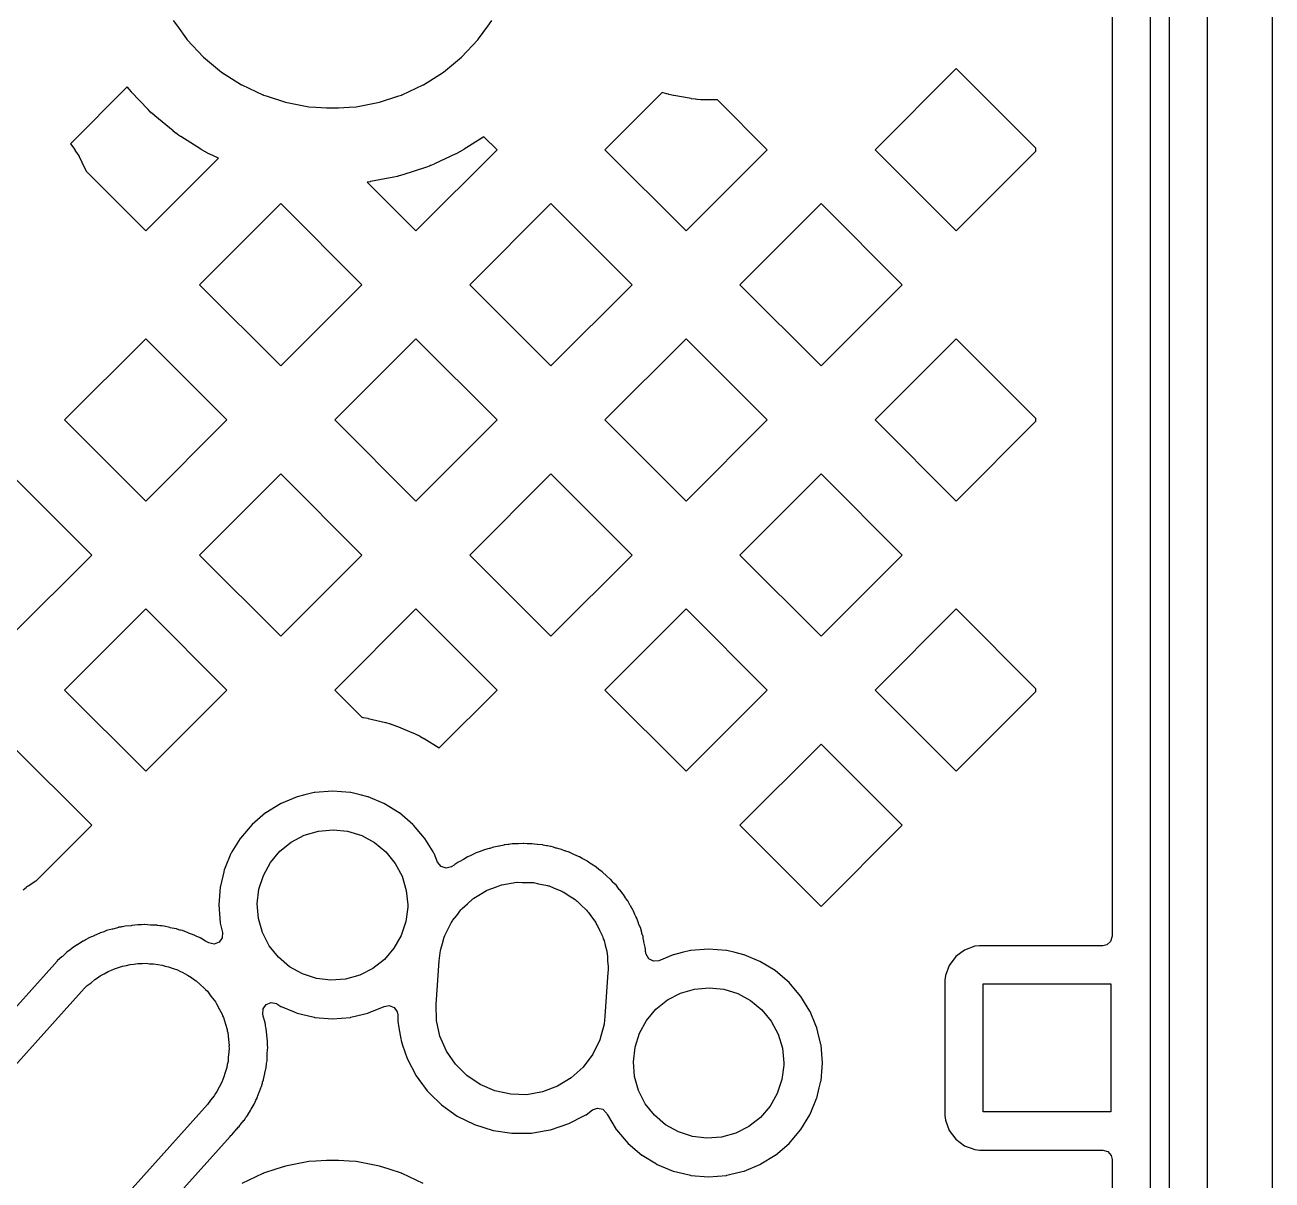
# Model space of a CAD drawing. Extents: x 124.5 to 210, y -114.5 to -26.5.
# Drawn here: x 193.41 to 209.99, y -57.26 to -41.9 of the extents above; entities that cross this region are included whole.
import ezdxf

# ---------------------------------------------------------------- set-up
doc = ezdxf.new("R2010")
doc.units = 0
doc.layers.add('BLACK', color=7, linetype='CONTINUOUS')

msp = doc.modelspace()

# ---------------------------------------------------------------- linework, layer by layer
at = {"layer": 'BLACK', "linetype": 'CONTINUOUS'}
for p, q in [((209.992, -30.0651), (209.992, -110.935)), ((208.375, -94.2982), (208.375, -40.4018)), ((208.625, -40.35), (208.625, -94.35)), ((209.133, -94.3142), (209.133, -40.4288)), ((207.867, -40.6646), (207.867, -54.0155)), ((195.383, -41.8435), (195.437, -41.9176)), ((195.437, -41.9176), (195.559, -42.0854)), ((199.441, -42.0854), (199.563, -41.9176)), ((199.563, -41.9176), (199.617, -41.8435)), ((195.559, -42.0854), (195.568, -42.0982)), ((195.568, -42.0982), (195.784, -42.3278)), ((199.216, -42.3278), (199.432, -42.0982)), ((199.432, -42.0982), (199.441, -42.0854)), ((195.784, -42.3278), (196.026, -42.5285)), ((198.974, -42.5285), (199.216, -42.3278)), ((196.026, -42.5285), (196.292, -42.6972)), ((198.708, -42.6972), (198.974, -42.5285)), ((205.792, -42.4802), (204.713, -43.5592)), ((206.852, -43.5404), (205.792, -42.4802)), ((194.771, -42.7248), (194.017, -43.4796)), ((194.779, -42.7352), (194.771, -42.7248)), ((194.782, -42.7383), (194.779, -42.7352)), ((194.792, -42.7505), (194.782, -42.7383)), ((194.795, -42.7535), (194.792, -42.7505)), ((194.826, -42.7894), (194.795, -42.7535)), ((196.292, -42.6972), (196.296, -42.6989)), ((196.296, -42.6989), (196.296, -42.6989)), ((196.296, -42.6989), (196.573, -42.8296)), ((198.427, -42.8296), (198.704, -42.6989)), ((198.704, -42.6989), (198.708, -42.6972)), ((198.704, -42.6989), (198.704, -42.6989)), ((194.829, -42.7924), (194.826, -42.7894)), ((195.044, -43.0219), (194.829, -42.7924)), ((196.573, -42.8296), (196.573, -42.8296)), ((196.573, -42.8296), (196.577, -42.8313)), ((196.577, -42.8313), (196.581, -42.8325)), ((196.581, -42.8325), (196.581, -42.8325)), ((196.581, -42.8325), (196.619, -42.8449)), ((196.619, -42.8449), (196.876, -42.9286)), ((196.876, -42.9286), (197.186, -42.9876)), ((197.814, -42.9876), (198.124, -42.9286)), ((198.124, -42.9286), (198.381, -42.8449)), ((198.381, -42.8449), (198.419, -42.8325)), ((198.419, -42.8325), (198.423, -42.8313)), ((198.419, -42.8325), (198.419, -42.8325)), ((198.423, -42.8313), (198.427, -42.8296)), ((198.427, -42.8296), (198.427, -42.8296)), ((201.883, -42.7972), (201.121, -43.5592)), ((201.939, -42.8148), (201.883, -42.7972)), ((201.944, -42.8163), (201.939, -42.8148)), ((201.965, -42.8219), (201.944, -42.8163)), ((201.97, -42.8232), (201.965, -42.8219)), ((202.033, -42.8373), (201.97, -42.8232)), ((202.038, -42.8384), (202.033, -42.8373)), ((202.269, -42.8802), (202.038, -42.8384)), ((202.273, -42.8808), (202.269, -42.8802)), ((202.323, -42.8881), (202.273, -42.8808)), ((202.327, -42.8887), (202.323, -42.8881)), ((202.343, -42.8905), (202.327, -42.8887)), ((202.347, -42.8909), (202.343, -42.8905)), ((202.397, -42.895), (202.347, -42.8909)), ((202.402, -42.8952), (202.397, -42.895)), ((202.426, -42.8964), (202.402, -42.8952)), ((202.428, -42.8964), (202.426, -42.8964)), ((202.446, -42.8971), (202.428, -42.8964)), ((202.447, -42.8971), (202.446, -42.8971)), ((202.453, -42.8973), (202.447, -42.8971)), ((202.454, -42.8973), (202.453, -42.8973)), ((202.472, -42.8975), (202.454, -42.8973)), ((202.474, -42.8975), (202.472, -42.8975)), ((202.617, -42.8975), (202.474, -42.8975)), ((203.279, -43.5592), (202.617, -42.8975)), ((195.047, -43.0248), (195.044, -43.0219)), ((195.081, -43.0586), (195.047, -43.0248)), ((195.084, -43.0614), (195.081, -43.0586)), ((195.095, -43.0722), (195.084, -43.0614)), ((195.098, -43.0749), (195.095, -43.0722)), ((195.134, -43.1065), (195.098, -43.0749)), ((195.137, -43.1091), (195.134, -43.1065)), ((195.38, -43.3098), (195.137, -43.1091)), ((197.186, -42.9876), (197.279, -42.9935)), ((197.279, -42.9935), (197.419, -43.0023)), ((197.419, -43.0023), (197.419, -43.0023)), ((197.419, -43.0023), (197.421, -43.0024)), ((197.421, -43.0024), (197.579, -43.0024)), ((197.579, -43.0024), (197.581, -43.0023)), ((197.581, -43.0023), (197.721, -42.9935)), ((197.581, -43.0023), (197.581, -43.0023)), ((197.721, -42.9935), (197.814, -42.9876)), ((195.383, -43.3123), (195.38, -43.3098)), ((195.421, -43.3416), (195.383, -43.3123)), ((195.424, -43.344), (195.421, -43.3416)), ((195.437, -43.3533), (195.424, -43.344)), ((195.44, -43.3556), (195.437, -43.3533)), ((195.48, -43.3825), (195.44, -43.3556)), ((195.483, -43.3846), (195.48, -43.3825)), ((195.749, -43.5534), (195.483, -43.3846)), ((199.514, -43.3864), (199.251, -43.5534)), ((199.687, -43.5592), (199.514, -43.3864)), ((194.017, -43.4796), (194.072, -43.5582)), ((194.072, -43.5582), (194.076, -43.5632)), ((194.076, -43.5632), (194.115, -43.6242)), ((195.752, -43.5554), (195.749, -43.5534)), ((195.793, -43.5798), (195.752, -43.5554)), ((195.797, -43.5817), (195.793, -43.5798)), ((195.811, -43.5894), (195.797, -43.5817)), ((195.814, -43.5912), (195.811, -43.5894)), ((195.857, -43.613), (195.814, -43.5912)), ((198.608, -44.6383), (199.687, -43.5592)), ((199.186, -43.5912), (199.143, -43.613)), ((199.189, -43.5894), (199.186, -43.5912)), ((199.203, -43.5817), (199.189, -43.5894)), ((199.207, -43.5798), (199.203, -43.5817)), ((199.248, -43.5554), (199.207, -43.5798)), ((199.251, -43.5534), (199.248, -43.5554)), ((201.121, -43.5592), (202.2, -44.6383)), ((202.2, -44.6383), (203.279, -43.5592)), ((204.713, -43.5592), (205.792, -44.6383)), ((205.792, -44.6383), (206.852, -43.578)), ((206.852, -43.578), (206.852, -43.5404)), ((194.115, -43.6242), (194.118, -43.6294)), ((194.118, -43.6294), (194.13, -43.6501)), ((194.13, -43.6501), (194.133, -43.6554)), ((194.133, -43.6554), (194.166, -43.7198)), ((194.166, -43.7198), (194.168, -43.7252)), ((194.168, -43.7252), (194.223, -43.8453)), ((195.664, -43.9906), (195.982, -43.672)), ((195.86, -43.6147), (195.857, -43.613)), ((195.982, -43.672), (195.86, -43.6147)), ((198.804, -43.7709), (198.789, -43.7767)), ((198.807, -43.7694), (198.804, -43.7709)), ((198.851, -43.7504), (198.807, -43.7694)), ((198.855, -43.7488), (198.851, -43.7504)), ((199.14, -43.6147), (198.855, -43.7488)), ((199.143, -43.613), (199.14, -43.6147)), ((194.223, -43.8453), (195.016, -44.6383)), ((198.314, -43.9246), (198.004, -43.9836)), ((198.317, -43.9238), (198.314, -43.9246)), ((198.364, -43.9134), (198.317, -43.9238)), ((198.368, -43.9124), (198.364, -43.9134)), ((198.383, -43.9085), (198.368, -43.9124)), ((198.387, -43.9075), (198.383, -43.9085)), ((198.433, -43.8941), (198.387, -43.9075)), ((198.437, -43.8929), (198.433, -43.8941)), ((198.736, -43.7956), (198.437, -43.8929)), ((198.74, -43.7944), (198.736, -43.7956)), ((198.785, -43.7781), (198.74, -43.7944)), ((198.789, -43.7767), (198.785, -43.7781)), ((195.016, -44.6383), (195.664, -43.9906)), ((198, -43.9843), (197.96, -43.9906)), ((197.96, -43.9906), (198.608, -44.6383)), ((198.004, -43.9836), (198, -43.9843)), ((196.812, -44.2762), (195.733, -45.3553)), ((197.891, -45.3553), (196.812, -44.2762)), ((200.404, -44.2762), (199.325, -45.3553)), ((201.483, -45.3553), (200.404, -44.2762)), ((203.996, -44.2762), (202.917, -45.3553)), ((205.075, -45.3553), (203.996, -44.2762)), ((195.733, -45.3553), (196.812, -46.4343)), ((196.812, -46.4343), (197.891, -45.3553)), ((199.325, -45.3553), (200.404, -46.4343)), ((200.404, -46.4343), (201.483, -45.3553)), ((202.917, -45.3553), (203.996, -46.4343)), ((203.996, -46.4343), (205.075, -45.3553)), ((195.016, -46.0723), (193.937, -47.1513)), ((196.095, -47.1513), (195.016, -46.0723)), ((198.608, -46.0723), (197.529, -47.1513)), ((199.687, -47.1513), (198.608, -46.0723)), ((202.2, -46.0723), (201.121, -47.1513)), ((203.279, -47.1513), (202.2, -46.0723)), ((205.792, -46.0723), (204.713, -47.1513)), ((206.852, -47.1325), (205.792, -46.0723)), ((193.937, -47.1513), (195.016, -48.2304)), ((195.016, -48.2304), (196.095, -47.1513)), ((197.529, -47.1513), (198.608, -48.2304)), ((198.608, -48.2304), (199.687, -47.1513)), ((201.121, -47.1513), (202.2, -48.2304)), ((202.2, -48.2304), (203.279, -47.1513)), ((204.713, -47.1513), (205.792, -48.2304)), ((205.792, -48.2304), (206.852, -47.1701)), ((206.852, -47.1701), (206.852, -47.1325)), ((194.299, -48.9474), (193.22, -47.8683)), ((196.812, -47.8683), (195.733, -48.9474)), ((197.891, -48.9474), (196.812, -47.8683)), ((200.404, -47.8683), (199.325, -48.9474)), ((201.483, -48.9474), (200.404, -47.8683)), ((203.996, -47.8683), (202.917, -48.9474)), ((205.075, -48.9474), (203.996, -47.8683)), ((193.22, -50.0264), (194.299, -48.9474)), ((195.733, -48.9474), (196.812, -50.0264)), ((196.812, -50.0264), (197.891, -48.9474)), ((199.325, -48.9474), (200.404, -50.0264)), ((200.404, -50.0264), (201.483, -48.9474)), ((202.917, -48.9474), (203.996, -50.0264)), ((203.996, -50.0264), (205.075, -48.9474)), ((195.016, -49.6644), (193.937, -50.7434)), ((196.095, -50.7434), (195.016, -49.6644)), ((198.608, -49.6644), (197.529, -50.7434)), ((199.687, -50.7434), (198.608, -49.6644)), ((202.2, -49.6644), (201.121, -50.7434)), ((203.279, -50.7434), (202.2, -49.6644)), ((205.792, -49.6644), (204.713, -50.7434)), ((206.852, -50.7246), (205.792, -49.6644)), ((206.852, -50.7623), (206.852, -50.7246)), ((193.937, -50.7434), (195.016, -51.8225)), ((195.016, -51.8225), (196.095, -50.7434)), ((197.529, -50.7434), (197.889, -51.1033)), ((198.919, -51.5113), (199.687, -50.7434)), ((201.121, -50.7434), (202.2, -51.8225)), ((202.2, -51.8225), (203.279, -50.7434)), ((204.713, -50.7434), (205.792, -51.8225)), ((205.792, -51.8225), (206.852, -50.7623)), ((197.889, -51.1033), (197.905, -51.1059)), ((197.905, -51.1059), (197.91, -51.1067)), ((197.91, -51.1067), (197.969, -51.1184)), ((197.969, -51.1184), (197.973, -51.1195)), ((197.973, -51.1195), (198.204, -51.1749)), ((198.204, -51.1749), (198.209, -51.1762)), ((198.209, -51.1762), (198.267, -51.1924)), ((198.267, -51.1924), (198.271, -51.1938)), ((198.271, -51.1938), (198.29, -51.2)), ((198.29, -51.2), (198.295, -51.2016)), ((198.295, -51.2016), (198.351, -51.2223)), ((198.351, -51.2223), (198.356, -51.2241)), ((198.356, -51.2241), (198.575, -51.3149)), ((198.575, -51.3149), (198.58, -51.3169)), ((198.58, -51.3169), (198.634, -51.342)), ((198.634, -51.342), (198.638, -51.3441)), ((198.638, -51.3441), (198.656, -51.3531)), ((198.656, -51.3531), (198.66, -51.3554)), ((198.66, -51.3554), (198.713, -51.3847)), ((198.713, -51.3847), (198.717, -51.3872)), ((198.717, -51.3872), (198.919, -51.5112)), ((194.299, -52.5395), (193.22, -51.4604)), ((198.919, -51.5112), (198.919, -51.5113)), ((203.996, -51.4604), (202.917, -52.5395)), ((205.075, -52.5395), (203.996, -51.4604)), ((197.028, -52.1628), (196.818, -52.2499)), ((197.032, -52.1609), (197.028, -52.1628)), ((197.028, -52.1628), (197.028, -52.1628)), ((197.133, -52.1367), (197.032, -52.1609)), ((197.258, -52.1066), (197.133, -52.1367)), ((197.263, -52.1055), (197.258, -52.1066)), ((197.258, -52.1066), (197.258, -52.1066)), ((197.5, -52.0868), (197.263, -52.1055)), ((197.737, -52.1055), (197.5, -52.0868)), ((197.742, -52.1066), (197.737, -52.1055)), ((197.867, -52.1367), (197.742, -52.1066)), ((197.742, -52.1066), (197.742, -52.1066)), ((197.968, -52.1609), (197.867, -52.1367)), ((197.972, -52.1628), (197.968, -52.1609)), ((198.182, -52.2499), (197.972, -52.1628)), ((197.972, -52.1628), (197.972, -52.1628)), ((196.611, -52.3758), (196.43, -52.53)), ((196.615, -52.3732), (196.611, -52.3758)), ((196.809, -52.2543), (196.615, -52.3732)), ((196.615, -52.3732), (196.615, -52.3732)), ((196.813, -52.2518), (196.809, -52.2543)), ((196.818, -52.2499), (196.813, -52.2518)), ((196.818, -52.2499), (196.818, -52.2499)), ((198.187, -52.2518), (198.182, -52.2499)), ((198.182, -52.2499), (198.182, -52.2499)), ((198.191, -52.2543), (198.187, -52.2518)), ((198.385, -52.3732), (198.191, -52.2543)), ((198.389, -52.3758), (198.385, -52.3732)), ((198.385, -52.3732), (198.385, -52.3732)), ((198.57, -52.53), (198.389, -52.3758)), ((193.565, -53.2738), (194.299, -52.5395)), ((196.43, -52.53), (196.276, -52.7106)), ((198.578, -52.5395), (198.57, -52.53)), ((198.724, -52.7106), (198.578, -52.5395)), ((202.917, -52.5395), (203.996, -53.6185)), ((203.996, -53.6185), (205.075, -52.5395)), ((196.273, -52.7148), (196.163, -52.8939)), ((196.276, -52.7106), (196.273, -52.7148)), ((196.273, -52.7148), (196.273, -52.7148)), ((196.952, -52.7632), (197.125, -52.6728)), ((197.125, -52.6728), (197.313, -52.6177)), ((197.313, -52.6177), (197.507, -52.6)), ((197.507, -52.6), (197.701, -52.6204)), ((197.701, -52.6204), (197.888, -52.6781)), ((197.888, -52.6781), (198.059, -52.771)), ((198.727, -52.7148), (198.724, -52.7106)), ((198.837, -52.8939), (198.727, -52.7148)), ((198.727, -52.7148), (198.727, -52.7148)), ((196.163, -52.8939), (196.152, -52.913)), ((196.675, -53.035), (196.8, -52.8855)), ((196.8, -52.8855), (196.952, -52.7632)), ((198.059, -52.771), (198.21, -52.8954)), ((198.848, -52.913), (198.837, -52.8939)), ((199.465, -52.8899), (199.397, -52.9128)), ((199.473, -52.8869), (199.465, -52.8899)), ((199.534, -52.8616), (199.473, -52.8869)), ((199.581, -52.8504), (199.534, -52.8616)), ((199.591, -52.8473), (199.581, -52.8504)), ((199.64, -52.8308), (199.591, -52.8473)), ((199.645, -52.83), (199.64, -52.8308)), ((199.71, -52.819), (199.645, -52.83)), ((199.645, -52.83), (199.645, -52.83)), ((199.718, -52.8173), (199.71, -52.819)), ((199.779, -52.8028), (199.718, -52.8173)), ((199.784, -52.8016), (199.779, -52.8028)), ((199.779, -52.8028), (199.779, -52.8028)), ((199.789, -52.8012), (199.784, -52.8016)), ((199.833, -52.7978), (199.789, -52.8012)), ((199.789, -52.8012), (199.789, -52.8012)), ((199.844, -52.7964), (199.833, -52.7978)), ((199.889, -52.7887), (199.844, -52.7964)), ((199.894, -52.7879), (199.889, -52.7887)), ((199.889, -52.7887), (199.889, -52.7887)), ((199.899, -52.7879), (199.894, -52.7879)), ((199.961, -52.7872), (199.899, -52.7879)), ((199.899, -52.7879), (199.899, -52.7879)), ((199.964, -52.7872), (199.961, -52.7872)), ((199.972, -52.7868), (199.964, -52.7872)), ((200.035, -52.7818), (199.972, -52.7868)), ((200.04, -52.7814), (200.035, -52.7818)), ((200.045, -52.7818), (200.04, -52.7814)), ((200.09, -52.7854), (200.045, -52.7818)), ((200.101, -52.7857), (200.09, -52.7854)), ((200.127, -52.7855), (200.101, -52.7857)), ((200.151, -52.7852), (200.127, -52.7855)), ((200.219, -52.7952), (200.151, -52.7852)), ((200.227, -52.7962), (200.219, -52.7952)), ((200.291, -52.8012), (200.227, -52.7962)), ((200.296, -52.8016), (200.291, -52.8012)), ((200.291, -52.8012), (200.291, -52.8012)), ((200.301, -52.8028), (200.296, -52.8016)), ((200.346, -52.8134), (200.301, -52.8028)), ((200.301, -52.8028), (200.301, -52.8028)), ((200.357, -52.8156), (200.346, -52.8134)), ((200.4, -52.822), (200.357, -52.8156)), ((200.405, -52.8228), (200.4, -52.822)), ((200.4, -52.822), (200.4, -52.822)), ((200.439, -52.8333), (200.405, -52.8228)), ((200.47, -52.843), (200.439, -52.8333)), ((200.478, -52.8452), (200.47, -52.843)), ((200.546, -52.8616), (200.478, -52.8452)), ((200.586, -52.8783), (200.546, -52.8616)), ((200.594, -52.8813), (200.586, -52.8783)), ((200.604, -52.8851), (200.594, -52.8813)), ((200.646, -52.8982), (200.604, -52.8851)), ((196.15, -52.9176), (196.073, -53.1032)), ((196.152, -52.913), (196.15, -52.9176)), ((196.15, -52.9176), (196.15, -52.9176)), ((196.581, -53.2061), (196.675, -53.035)), ((198.21, -52.8954), (198.333, -53.0466)), ((198.333, -53.0466), (198.425, -53.2189)), ((198.85, -52.9176), (198.848, -52.913)), ((198.898, -53.0331), (198.85, -52.9176)), ((198.85, -52.9176), (198.85, -52.9176)), ((198.944, -53.0894), (198.898, -53.0331)), ((199.165, -53.0349), (199.126, -53.0636)), ((199.169, -53.0319), (199.165, -53.0349)), ((199.191, -53.0204), (199.169, -53.0319)), ((199.233, -52.9983), (199.191, -53.0204)), ((199.241, -52.9941), (199.233, -52.9983)), ((199.292, -52.9626), (199.241, -52.9941)), ((199.296, -52.96), (199.292, -52.9626)), ((199.292, -52.9626), (199.292, -52.9626)), ((199.301, -52.9581), (199.296, -52.96)), ((199.34, -52.9419), (199.301, -52.9581)), ((199.301, -52.9581), (199.301, -52.9581)), ((199.35, -52.9371), (199.34, -52.9419)), ((199.392, -52.9151), (199.35, -52.9371)), ((199.397, -52.9128), (199.392, -52.9151)), ((199.392, -52.9151), (199.392, -52.9151)), ((200.651, -52.8997), (200.646, -52.8982)), ((200.646, -52.8982), (200.646, -52.8982)), ((200.655, -52.9019), (200.651, -52.8997)), ((200.71, -52.9292), (200.655, -52.9019)), ((200.655, -52.9019), (200.655, -52.9019)), ((200.718, -52.9328), (200.71, -52.9292)), ((200.729, -52.9371), (200.718, -52.9328)), ((200.779, -52.9581), (200.729, -52.9371)), ((200.784, -52.96), (200.779, -52.9581)), ((200.779, -52.9581), (200.779, -52.9581)), ((200.818, -52.9807), (200.784, -52.96)), ((200.828, -52.9873), (200.818, -52.9807)), ((200.838, -52.9927), (200.828, -52.9873)), ((200.881, -53.014), (200.838, -52.9927)), ((200.885, -53.0169), (200.881, -53.014)), ((200.934, -53.0519), (200.885, -53.0169)), ((200.885, -53.0169), (200.885, -53.0169)), ((200.942, -53.0567), (200.934, -53.0519)), ((200.999, -53.0918), (200.942, -53.0567)), ((196.054, -53.1601), (196.009, -53.3486)), ((196.061, -53.1324), (196.054, -53.1601)), ((196.073, -53.1032), (196.061, -53.1324)), ((196.522, -53.3921), (196.581, -53.2061)), ((198.425, -53.2189), (198.481, -53.4058)), ((199.012, -53.1109), (198.944, -53.0894)), ((199.08, -53.0923), (199.012, -53.1109)), ((199.085, -53.0894), (199.08, -53.0923)), ((199.117, -53.0699), (199.085, -53.0894)), ((199.126, -53.0636), (199.117, -53.0699)), ((201.003, -53.0944), (200.999, -53.0918)), ((200.999, -53.0918), (200.999, -53.0918)), ((201.007, -53.0976), (201.003, -53.0944)), ((201.043, -53.1287), (201.007, -53.0976)), ((201.007, -53.0976), (201.007, -53.0976)), ((201.052, -53.1356), (201.043, -53.1287)), ((201.087, -53.1601), (201.052, -53.1356)), ((201.091, -53.1629), (201.087, -53.1601)), ((201.087, -53.1601), (201.087, -53.1601)), ((201.094, -53.1664), (201.091, -53.1629)), ((201.137, -53.2081), (201.094, -53.1664)), ((201.143, -53.2139), (201.137, -53.2081)), ((201.193, -53.2565), (201.143, -53.2139)), ((193.385, -53.3981), (193.429, -53.3632)), ((193.429, -53.3632), (193.433, -53.3602)), ((193.433, -53.3602), (193.449, -53.3486)), ((193.449, -53.3486), (193.453, -53.3457)), ((193.453, -53.3457), (193.503, -53.3125)), ((193.503, -53.3125), (193.507, -53.3098)), ((193.507, -53.3098), (193.555, -53.2802)), ((193.555, -53.2802), (193.565, -53.2738)), ((196.005, -53.3633), (195.987, -53.6)), ((196.009, -53.3486), (196.005, -53.3633)), ((196.5, -53.586), (196.522, -53.3921)), ((199.556, -53.4046), (199.681, -53.3584)), ((199.681, -53.3584), (199.746, -53.3338)), ((199.746, -53.3338), (199.748, -53.3335)), ((199.748, -53.3335), (199.749, -53.3333)), ((199.749, -53.3333), (199.952, -53.2985)), ((199.952, -53.2985), (199.954, -53.2985)), ((199.954, -53.2985), (199.957, -53.298)), ((199.957, -53.298), (200.02, -53.2994)), ((200.02, -53.2994), (200.158, -53.3012)), ((200.158, -53.3012), (200.164, -53.3025)), ((200.164, -53.3025), (200.171, -53.3027)), ((200.171, -53.3027), (200.24, -53.3176)), ((200.24, -53.3176), (200.36, -53.3413)), ((200.36, -53.3413), (200.37, -53.3456)), ((200.37, -53.3456), (200.38, -53.3476)), ((200.38, -53.3476), (200.446, -53.3758)), ((200.446, -53.3758), (200.551, -53.4176)), ((201.199, -53.2614), (201.193, -53.2565)), ((201.233, -53.3021), (201.199, -53.2614)), ((201.241, -53.3103), (201.233, -53.3021)), ((201.274, -53.3428), (201.241, -53.3103)), ((201.293, -53.3682), (201.274, -53.3428)), ((201.312, -53.3941), (201.293, -53.3682)), ((198.481, -53.4058), (198.5, -53.6)), ((199.295, -53.5836), (199.364, -53.5203)), ((199.364, -53.5203), (199.373, -53.5148)), ((199.373, -53.5148), (199.379, -53.5099)), ((199.379, -53.5099), (199.468, -53.4566)), ((199.468, -53.4566), (199.546, -53.4088)), ((199.546, -53.4088), (199.552, -53.4066)), ((199.552, -53.4066), (199.556, -53.4046)), ((200.551, -53.4176), (200.564, -53.4262)), ((200.564, -53.4262), (200.576, -53.4313)), ((200.576, -53.4313), (200.635, -53.4707)), ((200.635, -53.4707), (200.725, -53.5275)), ((200.725, -53.5275), (200.74, -53.5415)), ((200.74, -53.5415), (200.754, -53.5506)), ((200.754, -53.5506), (200.802, -53.5989)), ((201.318, -53.4008), (201.312, -53.3941)), ((201.366, -53.4569), (201.318, -53.4008)), ((201.368, -53.4611), (201.366, -53.4569)), ((201.394, -53.503), (201.368, -53.4611)), ((201.368, -53.4611), (201.368, -53.4611)), ((201.4, -53.5123), (201.394, -53.503)), ((201.425, -53.5453), (201.4, -53.5123)), ((201.428, -53.5492), (201.425, -53.5453)), ((201.425, -53.5453), (201.425, -53.5453)), ((201.43, -53.5536), (201.428, -53.5492)), ((201.457, -53.6052), (201.43, -53.5536)), ((201.43, -53.5536), (201.43, -53.5536)), ((195.987, -53.6), (196.005, -53.8367)), ((196.516, -53.7805), (196.5, -53.586)), ((198.5, -53.6279), (198.475, -53.8215)), ((198.5, -53.6), (198.5, -53.6279)), ((199.151, -53.7385), (199.206, -53.6643)), ((199.206, -53.6643), (199.217, -53.6543)), ((199.217, -53.6543), (199.224, -53.6456)), ((199.224, -53.6456), (199.295, -53.5836)), ((200.802, -53.5989), (200.876, -53.6672)), ((200.876, -53.6672), (200.891, -53.6875)), ((200.891, -53.6875), (200.905, -53.7014)), ((200.905, -53.7014), (200.942, -53.7559)), ((201.461, -53.6127), (201.457, -53.6052)), ((201.497, -53.6719), (201.461, -53.6127)), ((201.5, -53.6761), (201.497, -53.6719)), ((201.497, -53.6719), (201.497, -53.6719)), ((201.502, -53.6807), (201.5, -53.6761)), ((201.521, -53.7266), (201.502, -53.6807)), ((194.744, -53.8816), (194.707, -53.8904)), ((194.824, -53.8753), (194.744, -53.8816)), ((194.831, -53.8746), (194.824, -53.8753)), ((194.911, -53.8638), (194.831, -53.8746)), ((194.916, -53.864), (194.911, -53.8638)), ((194.949, -53.8648), (194.916, -53.864)), ((194.916, -53.864), (194.916, -53.864)), ((194.962, -53.8644), (194.949, -53.8648)), ((194.995, -53.8618), (194.962, -53.8644)), ((195, -53.8614), (194.995, -53.8618)), ((194.995, -53.8618), (194.995, -53.8618)), ((195.081, -53.8678), (195, -53.8614)), ((195.087, -53.8681), (195.081, -53.8678)), ((195.168, -53.8701), (195.087, -53.8681)), ((195.173, -53.871), (195.168, -53.8701)), ((195.206, -53.877), (195.173, -53.871)), ((195.173, -53.871), (195.173, -53.871)), ((195.219, -53.8787), (195.206, -53.877)), ((195.231, -53.8796), (195.219, -53.8787)), ((195.256, -53.8816), (195.231, -53.8796)), ((195.261, -53.8828), (195.256, -53.8816)), ((195.335, -53.9005), (195.261, -53.8828)), ((195.261, -53.8828), (195.261, -53.8828)), ((196.005, -53.8367), (196.007, -53.8415)), ((196.007, -53.8415), (196.007, -53.8415)), ((196.007, -53.8415), (196.036, -53.9643)), ((196.57, -53.9681), (196.516, -53.7805)), ((198.475, -53.8215), (198.414, -54.0067)), ((199.039, -53.9164), (199.078, -53.8355)), ((199.078, -53.8355), (199.09, -53.8202)), ((199.09, -53.8202), (199.096, -53.8073)), ((199.096, -53.8073), (199.151, -53.7385)), ((200.942, -53.7559), (200.999, -53.8322)), ((200.999, -53.8322), (201.012, -53.8589)), ((201.012, -53.8589), (201.025, -53.878)), ((201.025, -53.878), (201.051, -53.9362)), ((201.526, -53.7367), (201.521, -53.7266)), ((201.534, -53.7525), (201.526, -53.7367)), ((201.547, -53.7771), (201.534, -53.7525)), ((201.548, -53.7818), (201.547, -53.7771)), ((201.567, -53.8364), (201.548, -53.7818)), ((201.57, -53.8445), (201.567, -53.8364)), ((201.598, -53.9137), (201.57, -53.8445)), ((194.256, -54.04), (194.224, -54.0598)), ((194.261, -54.0381), (194.256, -54.04)), ((194.331, -54.0091), (194.261, -54.0381)), ((194.261, -54.0381), (194.261, -54.0381)), ((194.337, -54.0064), (194.331, -54.0091)), ((194.406, -53.9734), (194.337, -54.0064)), ((194.41, -53.9713), (194.406, -53.9734)), ((194.447, -53.9604), (194.41, -53.9713)), ((194.459, -53.9561), (194.447, -53.9604)), ((194.494, -53.9416), (194.459, -53.9561)), ((194.572, -53.9228), (194.494, -53.9416)), ((194.579, -53.921), (194.572, -53.9228)), ((194.643, -53.9019), (194.579, -53.921)), ((194.652, -53.8993), (194.643, -53.9019)), ((194.657, -53.8978), (194.652, -53.8993)), ((194.652, -53.8993), (194.652, -53.8993)), ((194.661, -53.8972), (194.657, -53.8978)), ((194.68, -53.8947), (194.661, -53.8972)), ((194.661, -53.8972), (194.661, -53.8972)), ((194.694, -53.8928), (194.68, -53.8947)), ((194.707, -53.8904), (194.694, -53.8928)), ((195.342, -53.9019), (195.335, -53.9005)), ((195.421, -53.9165), (195.342, -53.9019)), ((195.426, -53.9182), (195.421, -53.9165)), ((195.457, -53.9291), (195.426, -53.9182)), ((195.426, -53.9182), (195.426, -53.9182)), ((195.47, -53.9328), (195.457, -53.9291)), ((195.48, -53.9352), (195.47, -53.9328)), ((195.506, -53.9416), (195.48, -53.9352)), ((195.581, -53.9726), (195.506, -53.9416)), ((195.587, -53.975), (195.581, -53.9726)), ((195.627, -53.9888), (195.587, -53.975)), ((195.659, -54.0003), (195.627, -53.9888)), ((195.664, -54.0019), (195.659, -54.0003)), ((195.659, -54.0003), (195.659, -54.0003)), ((195.668, -54.0043), (195.664, -54.0019)), ((195.697, -54.02), (195.668, -54.0043)), ((195.668, -54.0043), (195.668, -54.0043)), ((195.709, -54.0255), (195.697, -54.02)), ((195.739, -54.0381), (195.709, -54.0255)), ((195.744, -54.04), (195.739, -54.0381)), ((195.739, -54.0381), (195.739, -54.0381)), ((195.748, -54.0426), (195.744, -54.04)), ((195.813, -54.0823), (195.748, -54.0426)), ((195.748, -54.0426), (195.748, -54.0426)), ((196.033, -54.0352), (195.991, -54.093)), ((196.036, -53.9643), (196.033, -54.0352)), ((196.659, -54.1417), (196.57, -53.9681)), ((198.414, -54.0067), (198.317, -54.1764)), ((198.963, -54.1113), (198.985, -54.0278)), ((198.985, -54.0278), (198.995, -54.007)), ((198.995, -54.007), (199.001, -53.9895)), ((199.001, -53.9895), (199.039, -53.9164)), ((201.051, -53.9362), (201.09, -54.0168)), ((201.09, -54.0168), (201.1, -54.0499)), ((201.1, -54.0499), (201.11, -54.0742)), ((201.6, -53.9185), (201.598, -53.9137)), ((201.611, -53.9671), (201.6, -53.9185)), ((201.614, -53.9779), (201.611, -53.9671)), ((201.629, -54.0208), (201.614, -53.9779)), ((201.632, -54.04), (201.629, -54.0208)), ((201.639, -54.0821), (201.632, -54.04)), ((207.867, -54.0155), (207.846, -54.0836)), ((193.998, -54.2068), (193.967, -54.2284)), ((194.008, -54.1989), (193.998, -54.2068)), ((194.037, -54.1744), (194.008, -54.1989)), ((194.041, -54.1718), (194.037, -54.1744)), ((194.106, -54.1322), (194.041, -54.1718)), ((194.041, -54.1718), (194.041, -54.1718)), ((194.111, -54.1285), (194.106, -54.1322)), ((194.178, -54.0824), (194.111, -54.1285)), ((194.183, -54.0803), (194.178, -54.0824)), ((194.213, -54.066), (194.183, -54.0803)), ((194.183, -54.0803), (194.183, -54.0803)), ((194.224, -54.0598), (194.213, -54.066)), ((195.819, -54.0857), (195.813, -54.0823)), ((195.854, -54.1046), (195.819, -54.0857)), ((195.925, -54.1192), (195.854, -54.1046)), ((195.991, -54.093), (195.925, -54.1192)), ((196.781, -54.2947), (196.659, -54.1417)), ((198.317, -54.1764), (198.19, -54.3242)), ((198.93, -54.2343), (198.937, -54.208)), ((198.937, -54.208), (198.94, -54.1861)), ((198.94, -54.1861), (198.963, -54.1113)), ((201.11, -54.0742), (201.123, -54.1335)), ((201.123, -54.1335), (201.146, -54.215)), ((201.146, -54.215), (201.15, -54.2537)), ((201.641, -54.0905), (201.639, -54.0821)), ((201.657, -54.1589), (201.641, -54.0905)), ((201.658, -54.1637), (201.657, -54.1589)), ((201.657, -54.1589), (201.657, -54.1589)), ((201.66, -54.1868), (201.658, -54.1637)), ((201.663, -54.2187), (201.66, -54.1868)), ((201.664, -54.2298), (201.663, -54.2187)), ((202.258, -54.2066), (202.148, -54.2332)), ((202.263, -54.2055), (202.258, -54.2066)), ((202.258, -54.2066), (202.258, -54.2066)), ((202.5, -54.1868), (202.263, -54.2055)), ((202.737, -54.2055), (202.5, -54.1868)), ((202.742, -54.2066), (202.737, -54.2055)), ((202.852, -54.2332), (202.742, -54.2066)), ((202.742, -54.2066), (202.742, -54.2066)), ((205.903, -54.1994), (205.787, -54.2867)), ((206.04, -54.1483), (205.903, -54.1994)), ((206.102, -54.1415), (206.04, -54.1483)), ((207.74, -54.1415), (206.102, -54.1415)), ((207.793, -54.1301), (207.74, -54.1415)), ((207.846, -54.0836), (207.793, -54.1301)), ((193.838, -54.3451), (193.772, -54.4224)), ((193.841, -54.3414), (193.838, -54.3451)), ((193.838, -54.3451), (193.838, -54.3451)), ((193.845, -54.3382), (193.841, -54.3414)), ((193.903, -54.2889), (193.845, -54.3382)), ((193.845, -54.3382), (193.845, -54.3382)), ((193.908, -54.2844), (193.903, -54.2889)), ((193.967, -54.2284), (193.908, -54.2844)), ((194.859, -54.3876), (194.912, -54.3785)), ((194.912, -54.3785), (194.969, -54.3792)), ((194.969, -54.3792), (195.022, -54.3752)), ((195.022, -54.3752), (195.068, -54.3805)), ((195.068, -54.3805), (195.118, -54.3812)), ((195.118, -54.3812), (195.178, -54.3931)), ((196.929, -54.4211), (196.781, -54.2947)), ((198.19, -54.3242), (198.036, -54.4443)), ((198.878, -54.9235), (198.917, -54.3435)), ((198.917, -54.3435), (198.93, -54.2343)), ((201.15, -54.2537), (201.156, -54.2829)), ((201.156, -54.2829), (201.158, -54.3408)), ((201.158, -54.3408), (201.165, -54.42)), ((201.667, -54.2455), (201.664, -54.2298)), ((201.669, -54.2557), (201.667, -54.2455)), ((201.705, -54.3167), (201.669, -54.2557)), ((201.769, -54.3485), (201.705, -54.3167)), ((201.839, -54.3409), (201.769, -54.3485)), ((202.028, -54.2628), (201.839, -54.3409)), ((202.032, -54.2609), (202.028, -54.2628)), ((202.028, -54.2628), (202.028, -54.2628)), ((202.148, -54.2332), (202.032, -54.2609)), ((202.968, -54.2609), (202.852, -54.2332)), ((202.972, -54.2628), (202.968, -54.2609)), ((203.182, -54.3499), (202.972, -54.2628)), ((202.972, -54.2628), (202.972, -54.2628)), ((203.187, -54.3518), (203.182, -54.3499)), ((203.182, -54.3499), (203.182, -54.3499)), ((203.191, -54.3543), (203.187, -54.3518)), ((203.385, -54.4732), (203.191, -54.3543)), ((205.787, -54.2867), (205.699, -54.4033)), ((193.77, -54.4247), (192.524, -55.8139)), ((193.772, -54.4224), (193.77, -54.4247)), ((194.377, -54.5671), (194.411, -54.5418)), ((194.411, -54.5418), (194.462, -54.5165)), ((194.462, -54.5165), (194.516, -54.4846)), ((194.516, -54.4846), (194.561, -54.4678)), ((194.561, -54.4678), (194.602, -54.4476)), ((194.602, -54.4476), (194.654, -54.4334)), ((194.654, -54.4334), (194.709, -54.4133)), ((194.709, -54.4133), (194.761, -54.4044)), ((194.761, -54.4044), (194.809, -54.3914)), ((194.809, -54.3914), (194.859, -54.3876)), ((195.178, -54.3931), (195.234, -54.3996)), ((195.234, -54.3996), (195.275, -54.4124)), ((195.275, -54.4124), (195.32, -54.4213)), ((195.32, -54.4213), (195.381, -54.4457)), ((195.381, -54.4457), (195.438, -54.4637)), ((195.438, -54.4637), (195.472, -54.4822)), ((195.472, -54.4822), (195.511, -54.4976)), ((195.511, -54.4976), (195.57, -54.535)), ((195.57, -54.535), (195.626, -54.5651)), ((197.1, -54.5164), (196.929, -54.4211)), ((197.285, -54.5767), (197.1, -54.5164)), ((197.862, -54.5323), (197.674, -54.5848)), ((198.036, -54.4443), (197.862, -54.5323)), ((201.162, -54.4965), (201.122, -55.0765)), ((201.163, -54.4789), (201.162, -54.4905)), ((201.162, -54.4905), (201.162, -54.4965)), ((201.165, -54.42), (201.163, -54.4789)), ((203.389, -54.4758), (203.385, -54.4732)), ((203.385, -54.4732), (203.385, -54.4732)), ((203.57, -54.63), (203.389, -54.4758)), ((205.648, -54.5397), (205.641, -54.6019)), ((205.699, -54.4033), (205.648, -54.5397)), ((194.184, -54.7256), (194.195, -54.7155)), ((194.195, -54.7155), (194.24, -54.6706)), ((194.24, -54.6706), (194.289, -54.6338)), ((194.289, -54.6338), (194.339, -54.5899)), ((194.339, -54.5899), (194.377, -54.5671)), ((195.626, -54.5651), (195.653, -54.5875)), ((195.653, -54.5875), (195.685, -54.6075)), ((195.685, -54.6075), (195.74, -54.6582)), ((195.74, -54.6582), (195.791, -54.7003)), ((195.791, -54.7003), (195.812, -54.7246)), ((197.479, -54.5998), (197.285, -54.5767)), ((197.674, -54.5848), (197.479, -54.5998)), ((202.125, -54.7728), (202.313, -54.7177)), ((202.313, -54.7177), (202.507, -54.7)), ((202.507, -54.7), (202.701, -54.7204)), ((203.724, -54.8106), (203.57, -54.63)), ((205.641, -54.6019), (205.641, -56.3981)), ((206.15, -56.35), (206.15, -54.65)), ((206.15, -54.65), (207.85, -54.65)), ((207.85, -54.65), (207.85, -56.35)), ((192.853, -56.2087), (194.163, -54.7487)), ((194.163, -54.7487), (194.178, -54.7332)), ((194.178, -54.7332), (194.184, -54.7256)), ((195.812, -54.7246), (195.836, -54.7472)), ((195.836, -54.7472), (195.884, -54.8109)), ((195.884, -54.8109), (195.928, -54.8644)), ((195.928, -54.8644), (195.942, -54.8887)), ((201.8, -54.9855), (201.952, -54.8632)), ((201.952, -54.8632), (202.125, -54.7728)), ((202.701, -54.7204), (202.888, -54.7781)), ((202.888, -54.7781), (203.059, -54.871)), ((203.059, -54.871), (203.21, -54.9954)), ((203.727, -54.8148), (203.724, -54.8106)), ((203.811, -54.9526), (203.727, -54.8148)), ((203.727, -54.8148), (203.727, -54.8148)), ((195.942, -54.8887), (195.959, -54.9122)), ((195.959, -54.9122), (195.997, -54.9879)), ((195.997, -54.9879), (196.032, -55.0514)), ((196.573, -55.0532), (196.576, -54.9823)), ((196.576, -54.9823), (196.618, -54.9246)), ((196.618, -54.9246), (196.683, -54.8983)), ((196.683, -54.8983), (196.753, -54.9119)), ((196.753, -54.9119), (196.761, -54.9164)), ((196.761, -54.9164), (196.813, -54.9482)), ((196.813, -54.9482), (196.818, -54.9501)), ((196.818, -54.9501), (196.818, -54.9501)), ((196.818, -54.9501), (196.989, -55.021)), ((196.989, -55.021), (197.032, -55.0391)), ((197.032, -55.0391), (197.088, -55.0525)), ((197.912, -55.0525), (197.968, -55.0391)), ((197.968, -55.0391), (198.019, -55.0176)), ((198.019, -55.0176), (198.044, -55.0074)), ((198.044, -55.0074), (198.187, -54.9482)), ((198.187, -54.9488), (198.254, -54.9363)), ((198.187, -54.9482), (198.187, -54.9488)), ((198.254, -54.9363), (198.319, -54.963)), ((198.319, -54.963), (198.36, -55.021)), ((198.36, -55.021), (198.367, -55.0603)), ((198.883, -55.1371), (198.878, -54.9235)), ((201.675, -55.135), (201.8, -54.9855)), ((203.21, -54.9954), (203.333, -55.1466)), ((203.848, -55.013), (203.811, -54.9526)), ((203.85, -55.0176), (203.848, -55.013)), ((203.926, -55.2004), (203.85, -55.0176)), ((203.85, -55.0176), (203.85, -55.0176)), ((196.032, -55.0514), (196.039, -55.0742)), ((196.039, -55.0742), (196.05, -55.0968)), ((196.05, -55.0968), (196.075, -55.1832)), ((196.075, -55.1832), (196.098, -55.2546)), ((196.577, -55.0725), (196.573, -55.0532)), ((196.579, -55.0791), (196.577, -55.0725)), ((196.6, -55.1494), (196.579, -55.0791)), ((196.602, -55.1565), (196.6, -55.1494)), ((196.603, -55.1614), (196.602, -55.1565)), ((196.607, -55.194), (196.603, -55.1614)), ((196.61, -55.2067), (196.607, -55.194)), ((196.618, -55.2437), (196.61, -55.2067)), ((197.088, -55.0525), (197.258, -55.0934)), ((197.258, -55.0934), (197.258, -55.0934)), ((197.258, -55.0934), (197.263, -55.0945)), ((197.263, -55.0945), (197.5, -55.1132)), ((197.5, -55.1132), (197.737, -55.0945)), ((197.737, -55.0945), (197.742, -55.0934)), ((197.742, -55.0934), (197.912, -55.0525)), ((197.742, -55.0934), (197.742, -55.0934)), ((198.367, -55.0603), (198.368, -55.1307)), ((198.368, -55.1307), (198.368, -55.1457)), ((198.368, -55.1457), (198.382, -55.2314)), ((198.929, -55.3458), (198.883, -55.1371)), ((201.11, -55.1857), (201.054, -55.3921)), ((201.122, -55.0765), (201.11, -55.1857)), ((201.581, -55.3061), (201.675, -55.135)), ((203.333, -55.1466), (203.425, -55.3189)), ((203.939, -55.2324), (203.926, -55.2004)), ((196.098, -55.2546), (196.1, -55.2746)), ((196.1, -55.2746), (196.106, -55.295)), ((196.106, -55.295), (196.115, -55.3903)), ((196.619, -55.2486), (196.618, -55.2437)), ((196.625, -55.3245), (196.619, -55.2486)), ((196.619, -55.2486), (196.619, -55.2486)), ((196.625, -55.3313), (196.625, -55.3245)), ((196.636, -55.4114), (196.625, -55.3313)), ((198.382, -55.2314), (198.407, -55.3788)), ((198.407, -55.3788), (198.411, -55.3992)), ((199.014, -55.542), (198.929, -55.3458)), ((201.522, -55.4921), (201.581, -55.3061)), ((203.425, -55.3189), (203.481, -55.5058)), ((203.953, -55.2901), (203.939, -55.2324)), ((203.993, -55.4557), (203.953, -55.2901)), ((196.115, -55.3903), (196.124, -55.4666)), ((196.124, -55.4666), (196.123, -55.4829)), ((196.123, -55.4829), (196.125, -55.5)), ((196.125, -55.5), (196.123, -55.5589)), ((196.632, -55.5809), (196.636, -55.5277)), ((196.635, -55.4492), (196.636, -55.4163)), ((196.636, -55.4621), (196.635, -55.4492)), ((196.636, -55.4163), (196.636, -55.4114)), ((196.636, -55.4163), (196.636, -55.4163)), ((196.638, -55.4951), (196.636, -55.4621)), ((196.636, -55.5277), (196.639, -55.5)), ((196.639, -55.5), (196.638, -55.4951)), ((198.411, -55.3992), (198.412, -55.4039)), ((198.412, -55.4039), (198.432, -55.4633)), ((198.432, -55.4633), (198.493, -55.6429)), ((199.134, -55.7186), (199.014, -55.542)), ((201.054, -55.3921), (200.961, -55.5845)), ((201.5, -55.686), (201.522, -55.4921)), ((203.481, -55.5058), (203.5, -55.7)), ((203.995, -55.4633), (203.993, -55.4557)), ((204.013, -55.7), (203.995, -55.4633)), ((196.111, -55.6799), (196.1, -55.7194)), ((196.114, -55.6219), (196.111, -55.6799)), ((196.123, -55.5589), (196.114, -55.6219)), ((196.621, -55.7184), (196.623, -55.7056)), ((196.623, -55.7056), (196.629, -55.6733)), ((196.629, -55.6733), (196.63, -55.6684)), ((196.629, -55.6733), (196.629, -55.6733)), ((196.63, -55.6684), (196.632, -55.5877)), ((196.632, -55.5877), (196.632, -55.5809)), ((198.493, -55.6429), (198.612, -55.8707)), ((200.961, -55.5845), (200.833, -55.7557)), ((201.516, -55.8805), (201.5, -55.686)), ((203.5, -55.7), (203.5, -55.7279)), ((203.995, -55.9367), (204.013, -55.7)), ((196.072, -55.8271), (196.056, -55.8866)), ((196.094, -55.7626), (196.072, -55.8271)), ((196.1, -55.7194), (196.094, -55.7626)), ((196.583, -55.9213), (196.598, -55.8419)), ((196.598, -55.8419), (196.599, -55.8352)), ((196.599, -55.8352), (196.617, -55.7611)), ((196.617, -55.7611), (196.618, -55.7563)), ((196.617, -55.7611), (196.617, -55.7611)), ((196.618, -55.7563), (196.621, -55.7184)), ((198.612, -55.8707), (198.648, -55.9188)), ((199.286, -55.8693), (199.134, -55.7186)), ((199.463, -55.9887), (199.286, -55.8693)), ((200.833, -55.7557), (200.675, -55.8996)), ((203.5, -55.7279), (203.475, -55.9215)), ((195.992, -56.0209), (195.964, -56.0794)), ((196.028, -55.9576), (195.992, -56.0209)), ((196.04, -55.9201), (196.028, -55.9576)), ((196.056, -55.8866), (196.04, -55.9201)), ((196.527, -56.0813), (196.556, -56.0109)), ((196.556, -56.0109), (196.558, -56.0063)), ((196.558, -56.0063), (196.561, -55.994)), ((196.561, -55.994), (196.567, -55.9694)), ((196.567, -55.9694), (196.571, -55.957)), ((196.571, -55.957), (196.582, -55.926)), ((196.582, -55.926), (196.583, -55.9213)), ((196.582, -55.926), (196.582, -55.926)), ((198.648, -55.9188), (198.76, -56.07)), ((199.66, -56.0723), (199.463, -55.9887)), ((200.493, -56.0111), (200.293, -56.0862)), ((200.675, -55.8996), (200.493, -56.0111)), ((201.57, -56.0681), (201.516, -55.8805)), ((203.475, -55.9215), (203.414, -56.1067)), ((203.939, -56.1676), (203.971, -56.033)), ((203.971, -56.033), (203.993, -55.9415)), ((203.993, -55.9415), (203.995, -55.9367)), ((203.993, -55.9415), (203.993, -55.9415)), ((195.878, -56.1966), (195.837, -56.2513)), ((195.927, -56.1372), (195.878, -56.1966)), ((195.944, -56.1063), (195.927, -56.1372)), ((195.964, -56.0794), (195.944, -56.1063)), ((196.462, -56.2393), (196.475, -56.2088)), ((196.475, -56.2088), (196.48, -56.1971)), ((196.48, -56.1971), (196.496, -56.1682)), ((196.496, -56.1682), (196.498, -56.1638)), ((196.496, -56.1682), (196.496, -56.1682)), ((196.498, -56.1638), (196.5, -56.1592)), ((196.5, -56.1592), (196.525, -56.0877)), ((196.5, -56.1592), (196.5, -56.1592)), ((196.525, -56.0877), (196.527, -56.0813)), ((198.76, -56.07), (198.765, -56.0771)), ((198.765, -56.0771), (198.769, -56.0806)), ((198.769, -56.0806), (198.769, -56.0806)), ((198.769, -56.0806), (198.796, -56.1076)), ((198.796, -56.1076), (198.949, -56.257)), ((199.869, -56.1173), (199.66, -56.0723)), ((200.082, -56.122), (199.869, -56.1173)), ((200.293, -56.0862), (200.082, -56.122)), ((201.659, -56.2417), (201.57, -56.0681)), ((203.414, -56.1067), (203.317, -56.2764)), ((203.85, -56.3824), (203.937, -56.1722)), ((203.937, -56.1722), (203.939, -56.1676)), ((203.937, -56.1722), (203.937, -56.1722)), ((195.837, -56.2513), (194.527, -57.7113)), ((196.376, -56.39), (196.408, -56.3305)), ((196.408, -56.3305), (196.414, -56.319)), ((196.414, -56.319), (196.418, -56.3131)), ((196.418, -56.3131), (196.457, -56.2481)), ((196.457, -56.2481), (196.46, -56.2439)), ((196.46, -56.2439), (196.462, -56.2393)), ((196.462, -56.2393), (196.462, -56.2393)), ((198.949, -56.257), (199.159, -56.406)), ((200.871, -56.3881), (200.956, -56.3245)), ((200.956, -56.3245), (201.023, -56.3)), ((201.023, -56.3), (201.092, -56.3153)), ((201.092, -56.3153), (201.142, -56.3657)), ((201.142, -56.3657), (201.148, -56.3774)), ((201.781, -56.3947), (201.659, -56.2417)), ((203.317, -56.2764), (203.19, -56.4242)), ((207.85, -56.35), (206.15, -56.35)), ((196.259, -56.5431), (196.269, -56.5301)), ((196.269, -56.5301), (196.273, -56.5249)), ((196.273, -56.5249), (196.326, -56.4631)), ((196.326, -56.4631), (196.328, -56.4589)), ((196.328, -56.4589), (196.345, -56.4307)), ((196.328, -56.4589), (196.328, -56.4589)), ((196.345, -56.4307), (196.353, -56.42)), ((196.353, -56.42), (196.373, -56.394)), ((196.373, -56.3939), (196.376, -56.39)), ((196.373, -56.394), (196.373, -56.3939)), ((199.159, -56.406), (199.389, -56.5203)), ((199.389, -56.5203), (199.634, -56.5972)), ((200.399, -56.5892), (200.643, -56.5072)), ((200.643, -56.5072), (200.84, -56.4043)), ((200.84, -56.4043), (200.866, -56.3903)), ((200.866, -56.3903), (200.871, -56.3881)), ((200.866, -56.3903), (200.866, -56.3903)), ((201.148, -56.3774), (201.15, -56.3824)), ((201.15, -56.3824), (201.15, -56.3824)), ((201.15, -56.3824), (201.152, -56.387)), ((201.152, -56.387), (201.154, -56.3912)), ((201.154, -56.3912), (201.273, -56.5852)), ((201.929, -56.5211), (201.781, -56.3947)), ((202.1, -56.6164), (201.929, -56.5211)), ((203.19, -56.4242), (203.036, -56.5443)), ((203.727, -56.5852), (203.846, -56.3912)), ((203.846, -56.3912), (203.848, -56.387)), ((203.848, -56.387), (203.85, -56.3824)), ((205.641, -56.3981), (205.648, -56.4603)), ((205.648, -56.4603), (205.699, -56.5967)), ((194.863, -58.0987), (196.138, -56.678)), ((196.138, -56.678), (196.15, -56.6663)), ((196.15, -56.6663), (196.155, -56.6618)), ((196.155, -56.6618), (196.159, -56.6586)), ((196.155, -56.6618), (196.155, -56.6618)), ((196.159, -56.6586), (196.162, -56.6549)), ((196.162, -56.6549), (196.229, -56.5768)), ((196.162, -56.6549), (196.162, -56.6549)), ((196.229, -56.5768), (196.231, -56.5745)), ((196.231, -56.5745), (196.247, -56.5556)), ((196.247, -56.5556), (196.259, -56.5431)), ((199.634, -56.5972), (199.639, -56.5979)), ((199.639, -56.5979), (199.639, -56.5979)), ((199.639, -56.5979), (199.884, -56.634)), ((199.884, -56.634), (199.884, -56.634)), ((199.884, -56.634), (199.889, -56.6348)), ((199.889, -56.6348), (199.989, -56.6337)), ((199.989, -56.6337), (200.141, -56.6321)), ((200.141, -56.6321), (200.141, -56.6321)), ((200.141, -56.6321), (200.146, -56.6321)), ((200.146, -56.6321), (200.312, -56.6039)), ((200.312, -56.6039), (200.394, -56.59)), ((200.394, -56.59), (200.399, -56.5892)), ((200.394, -56.59), (200.394, -56.59)), ((201.273, -56.5852), (201.273, -56.5852)), ((201.273, -56.5852), (201.276, -56.5894)), ((201.276, -56.5894), (201.43, -56.77)), ((202.285, -56.6767), (202.1, -56.6164)), ((202.479, -56.6998), (202.285, -56.6767)), ((202.674, -56.6848), (202.479, -56.6998)), ((202.862, -56.6323), (202.674, -56.6848)), ((203.036, -56.5443), (202.862, -56.6323)), ((203.57, -56.77), (203.724, -56.5894)), ((203.724, -56.5894), (203.727, -56.5852)), ((203.727, -56.5852), (203.727, -56.5852)), ((205.699, -56.5967), (205.787, -56.7133)), ((201.43, -56.77), (201.611, -56.9242)), ((203.389, -56.9242), (203.57, -56.77)), ((205.787, -56.7133), (205.903, -56.8006)), ((205.903, -56.8006), (206.04, -56.8517)), ((206.04, -56.8517), (206.102, -56.8585)), ((206.102, -56.8585), (207.74, -56.8585)), ((207.74, -56.8585), (207.809, -56.8785)), ((197.186, -57.0124), (196.876, -57.0714)), ((197.279, -57.0065), (197.186, -57.0124)), ((197.419, -56.9977), (197.279, -57.0065)), ((197.421, -56.9976), (197.419, -56.9977)), ((197.419, -56.9977), (197.419, -56.9977)), ((197.579, -56.9976), (197.421, -56.9976)), ((197.581, -56.9977), (197.579, -56.9976)), ((197.721, -57.0065), (197.581, -56.9977)), ((197.581, -56.9977), (197.581, -56.9977)), ((197.814, -57.0124), (197.721, -57.0065)), ((198.124, -57.0714), (197.814, -57.0124)), ((201.611, -56.9242), (201.615, -56.9268)), ((201.615, -56.9268), (201.615, -56.9268)), ((201.615, -56.9268), (201.806, -57.0437)), ((203.194, -57.0437), (203.385, -56.9268)), ((203.385, -56.9268), (203.389, -56.9242)), ((203.385, -56.9268), (203.385, -56.9268)), ((207.809, -56.8785), (207.855, -56.9322)), ((207.855, -56.9322), (207.867, -56.9845)), ((207.867, -56.9845), (207.867, -73.0155)), ((196.573, -57.1704), (196.296, -57.3011)), ((196.577, -57.1687), (196.573, -57.1704)), ((196.573, -57.1704), (196.573, -57.1704)), ((196.582, -57.1672), (196.577, -57.1687)), ((196.746, -57.1138), (196.582, -57.1672)), ((196.876, -57.0714), (196.746, -57.1138)), ((198.254, -57.1138), (198.124, -57.0714)), ((198.418, -57.1672), (198.254, -57.1138)), ((198.423, -57.1687), (198.418, -57.1672)), ((198.427, -57.1704), (198.423, -57.1687)), ((198.704, -57.3011), (198.427, -57.1704)), ((198.427, -57.1704), (198.427, -57.1704)), ((201.806, -57.0437), (201.813, -57.0482)), ((201.813, -57.0482), (201.818, -57.0501)), ((201.818, -57.0501), (201.818, -57.0501)), ((201.818, -57.0501), (202.028, -57.1372)), ((202.028, -57.1372), (202.032, -57.1391)), ((202.032, -57.1391), (202.093, -57.1537)), ((202.093, -57.1537), (202.258, -57.1934)), ((202.258, -57.1934), (202.258, -57.1934)), ((202.258, -57.1934), (202.263, -57.1945)), ((202.263, -57.1945), (202.5, -57.2132)), ((202.5, -57.2132), (202.737, -57.1945)), ((202.737, -57.1945), (202.742, -57.1934)), ((202.742, -57.1934), (202.907, -57.1537)), ((202.742, -57.1934), (202.742, -57.1934)), ((202.907, -57.1537), (202.968, -57.1391)), ((202.968, -57.1391), (202.972, -57.1372)), ((202.972, -57.1372), (203.182, -57.0501)), ((203.182, -57.0501), (203.187, -57.0482)), ((203.182, -57.0501), (203.182, -57.0501)), ((203.187, -57.0482), (203.194, -57.0437))]:
    msp.add_line(p, q, dxfattribs=at)

doc.saveas('drawing.dxf')
